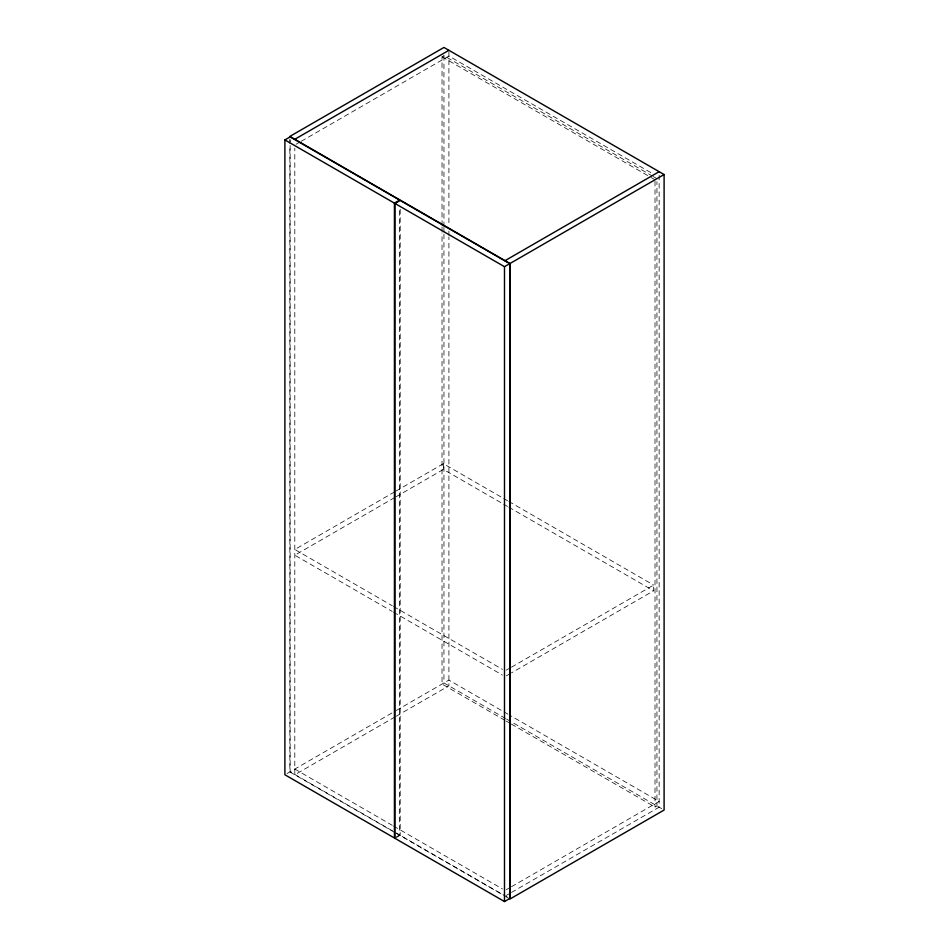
<?xml version="1.0" encoding="UTF-8"?>
<svg xmlns="http://www.w3.org/2000/svg" width="949" height="949" viewBox="0 0 949 949"><rect width="100%" height="100%" fill="white"/><g stroke="black" fill="none" stroke-linecap="round" stroke-linejoin="round"><path stroke-width="0.71" stroke-dasharray="4.75 3.56" d="M442.032 225.471L442.032 56.821L443.954 55.706L651.809 175.719M296.1 144.26L299.943 142.03M301.236 141.294L448.913 56.027L651.453 172.967M394.725 491.807L294.807 549.483L392.234 605.735M396.006 491.06L443.408 463.693L502.377 497.739M394.725 497.525L294.807 555.212L392.234 611.453M396.006 496.778L443.408 469.423L502.377 503.468M287.001 773.565L395.164 711.121M396.255 710.481L448.913 680.089L502.745 711.169M394.974 716.946L294.807 774.775L294.807 148.163M396.255 716.198L448.913 685.807L448.913 236.953M506.327 670.124L510.171 667.906M511.452 667.171L653.636 585.07L653.636 590.8L511.452 672.888M506.327 675.842L510.171 673.624M396.516 836.793L399.648 834.978L399.648 209.005M394.974 838.323L400.205 835.298L507.181 897.066M506.327 889.688L510.182 887.469M511.464 886.722L659.14 801.466L509.162 714.87M511.309 724.051L655.012 807.018L656.945 805.915L656.945 181.639M506.327 895.405L510.182 893.187M511.464 892.44L659.14 807.184L659.14 174.652M653.09 176.455L656.945 178.673M442.032 56.821L649.887 176.822M651.168 177.57L655.012 179.788M503.658 498.486L507.501 500.704M508.783 501.44L653.636 585.07M503.658 504.204L507.501 506.422M508.783 507.157L653.636 590.8M393.515 606.482L502.484 669.389M393.515 612.2L502.484 675.107M504.026 711.904L507.881 714.134M505.544 718.5L443.954 682.948L443.954 233.229M506.6 719.105L661.619 808.607M504.904 720.35L442.032 684.051L442.032 232.861M506.185 721.098L510.028 723.316M294.807 769.046L392.234 825.298M393.515 826.045L502.484 888.952M399.648 834.978L290.133 771.751L290.133 139.859M394.796 832.498L289.86 771.917L289.86 145.304M396.077 833.234L505.046 896.153M506.28 896.864L509.993 899.011M655.012 181.271L655.012 807.018M448.913 51.744L448.913 225.103M448.913 231.034L448.913 235.482M443.954 55.706L443.954 226.692M443.954 227.309L443.954 232.612M443.408 463.693L443.408 469.423M442.032 226.941L442.032 231.378M400.205 209.326L400.205 835.298M289.86 139.384L289.86 143.821"/><path stroke-width="1.42" d="M284.902 139.918L290.133 136.893L399.648 200.12L394.428 203.145L284.902 139.918L284.902 774.775L394.428 838.003L394.428 203.145M294.807 139.278L448.913 50.309M394.974 203.466L400.205 200.441L509.72 263.668L509.72 898.537L504.488 901.55L394.974 838.323L394.974 203.466L504.488 266.693L509.72 263.668M505.046 260.655L659.14 171.686M509.993 263.514L664.098 174.545L664.098 810.043L509.993 899.011L509.993 263.514L289.86 136.419L443.954 47.45L664.098 174.545M504.488 266.693L504.488 901.55"/></g></svg>
